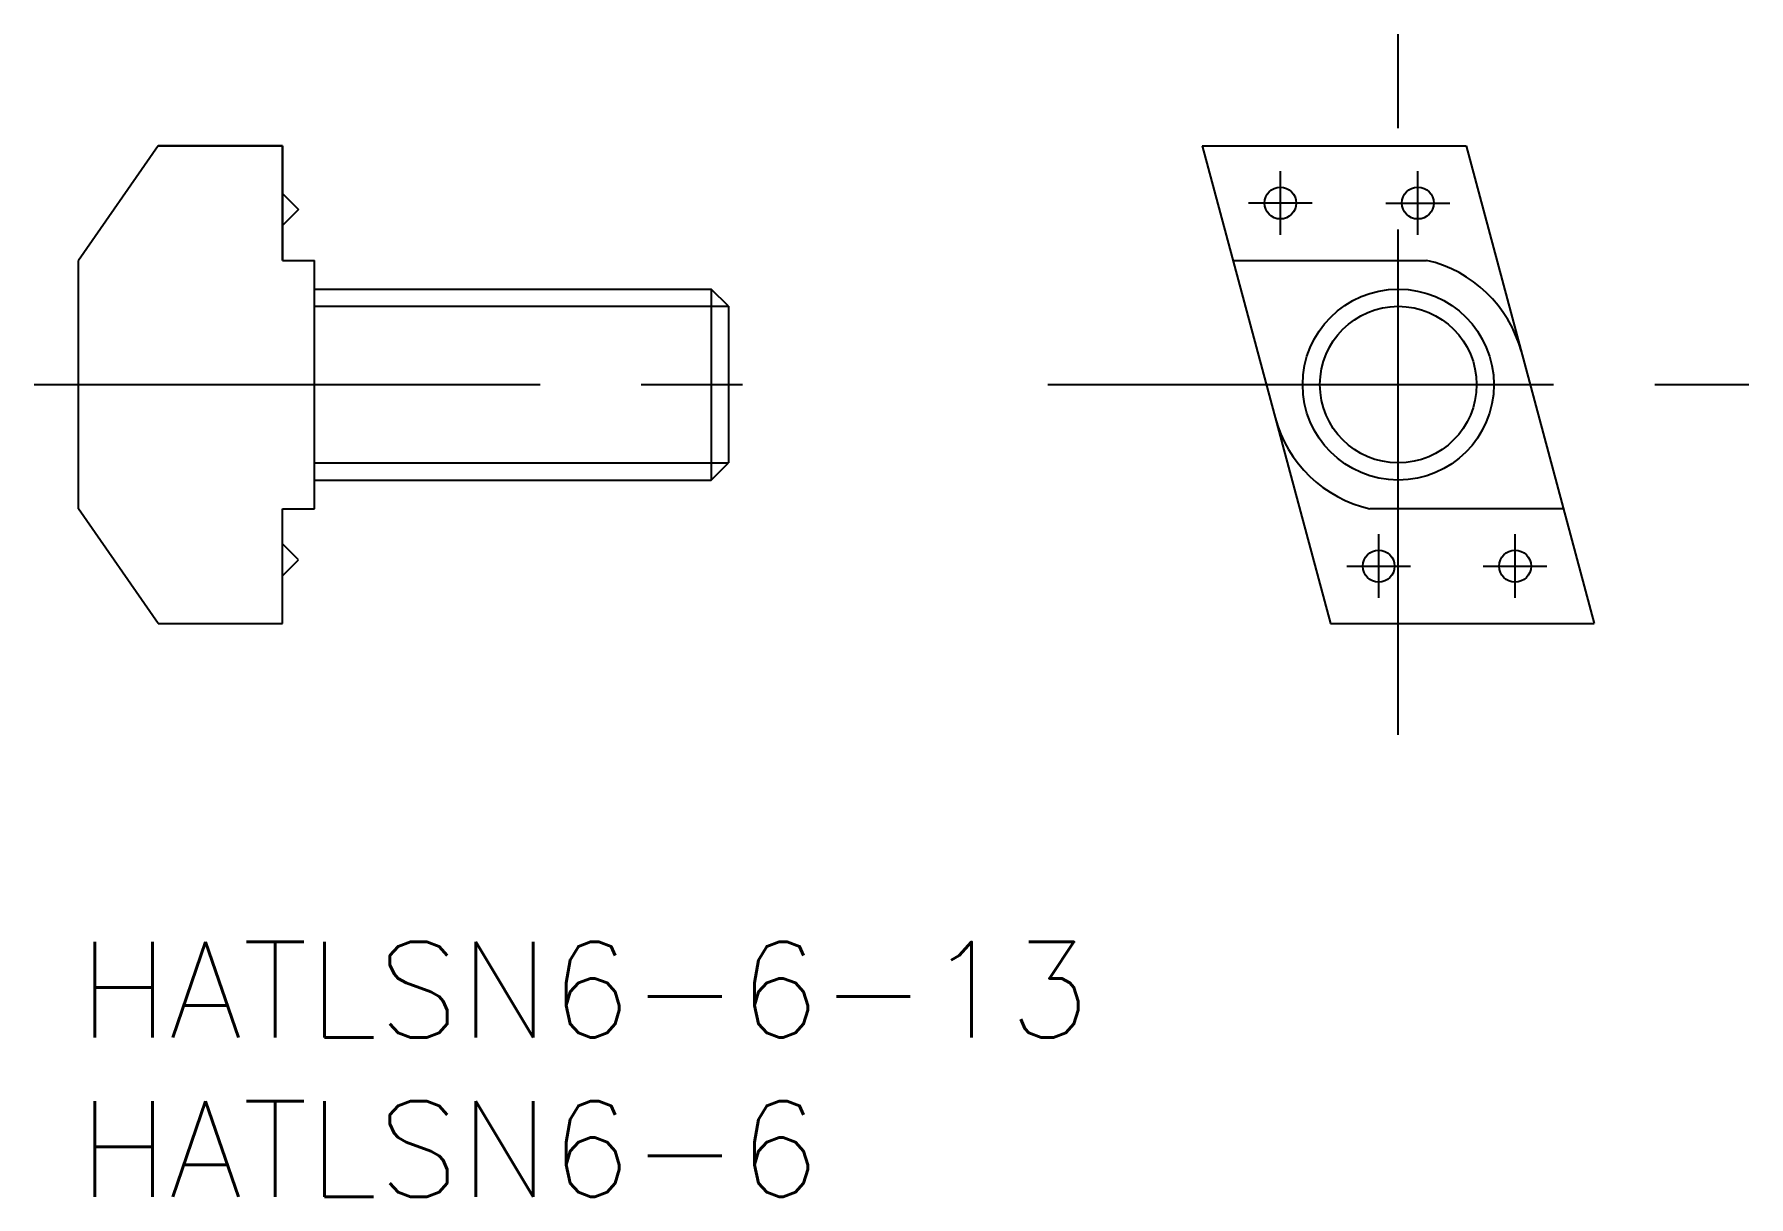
# Model space of a CAD drawing. Extents: x -1.4 to 52.4, y -8 to 28.5.
import ezdxf

# ---------------------------------------------------------------- set-up
doc = ezdxf.new("R2010")
doc.units = 0
doc.header["$LTSCALE"] = 0.5
doc.linetypes.add('CENTER', pattern=[50.8, 31.75, -6.35, 6.35, -6.35])
for name, color, linetype in [('MSM_CENTER', 1, 'CENTER'), ('MSM_CONTINUOUS', 7, 'CONTINUOUS'), ('MSM_NARROW', 5, 'CONTINUOUS'), ('MSM_PART_NUMBER', 7, 'CONTINUOUS')]:
    doc.layers.add(name, color=color, linetype=linetype)
doc.styles.get("Standard").update_dxf_attribs({"font": 'txt.shx', "height": 3, "bigfont": 'bigfont.shx'})

# ---------------------------------------------------------------- blocks, each defined once
blk = doc.blocks.new('*U2')
at = {"layer": 'MSM_PART_NUMBER'}
blk.add_text('HATLSN6-6-13', height=3, dxfattribs=at).set_placement((0, -3))
blk = doc.blocks.new('*U3')
at = {"layer": 'MSM_PART_NUMBER'}
blk.add_text('HATLSN6-6', height=3, dxfattribs=at).set_placement((0, -8))

msp = doc.modelspace()

# ---------------------------------------------------------------- linework, layer by layer
at = {"layer": 'MSM_CENTER'}
for p, q in [((41.421, 6.5), (41.421, 28.5)), ((37.721, 22.2), (37.721, 24.2)), ((42.035, 22.2), (42.035, 24.2)), ((38.721, 23.2), (36.721, 23.2)), ((41.035, 23.2), (43.035, 23.2)), ((-1.391, 17.5), (23.609, 17.5)), ((30.421, 17.5), (52.421, 17.5)), ((40.807, 10.8), (40.807, 12.8)), ((45.089, 10.8), (45.089, 12.8)), ((39.807, 11.8), (41.807, 11.8)), ((44.089, 11.8), (46.089, 11.8))]:
    msp.add_line(p, q, dxfattribs=at)
at = {"layer": 'MSM_CONTINUOUS'}
for p, q in [((2.5, 25), (0, 21.4)), ((6.4, 25), (2.5, 25)), ((2.5, 25), (6.4, 25)), ((6.4, 21.4), (6.4, 25)), ((6.4, 25), (6.4, 21.4)), ((35.27, 25), (43.552, 25)), ((35.27, 25), (39.289, 10)), ((43.552, 25), (47.572, 10)), ((6.4, 23.5), (6.9, 23)), ((6.9, 23), (6.4, 22.5)), ((0, 13.6), (0, 21.4)), ((6.4, 21.4), (7.4, 21.4)), ((7.4, 13.6), (7.4, 21.4)), ((36.235, 21.4), (42.31, 21.4)), ((7.4, 20.5), (19.858, 20.5)), ((20.4, 19.958), (19.858, 20.5)), ((19.858, 20.5), (19.858, 14.5)), ((20.4, 19.958), (20.4, 15.041)), ((19.858, 14.5), (20.4, 15.041)), ((7.4, 14.5), (19.858, 14.5)), ((2.5, 10), (0, 13.6)), ((6.4, 10), (6.4, 13.6)), ((6.4, 13.6), (7.4, 13.6)), ((46.607, 13.6), (40.532, 13.6)), ((6.9, 12), (6.4, 12.5)), ((6.4, 11.5), (6.9, 12)), ((2.5, 10), (6.4, 10)), ((39.289, 10), (47.572, 10))]:
    msp.add_line(p, q, dxfattribs=at)
for centre, radius in [((37.721, 23.2), 0.5), ((42.035, 23.2), 0.5), ((41.421, 17.5), 3), ((40.807, 11.8), 0.5), ((45.089, 11.8), 0.5)]:
    msp.add_circle(centre, radius, dxfattribs=at)
for start, end in [(15, 77.1614), (195, 257.1614)]:
    msp.add_arc((41.421, 17.5), 4, start, end, dxfattribs=at)
at = {"layer": 'MSM_NARROW'}
for p, q in [((7.4, 19.958), (20.4, 19.958)), ((7.4, 15.041), (20.4, 15.041))]:
    msp.add_line(p, q, dxfattribs=at)
msp.add_circle((41.421, 17.5), 2.458, dxfattribs=at)

# ---------------------------------------------------------------- block references
at = {"layer": 'MSM_CONTINUOUS'}
for name in ['*U2', '*U3']:
    msp.add_blockref(name, (0, 0), dxfattribs=at)

doc.saveas('drawing.dxf')
